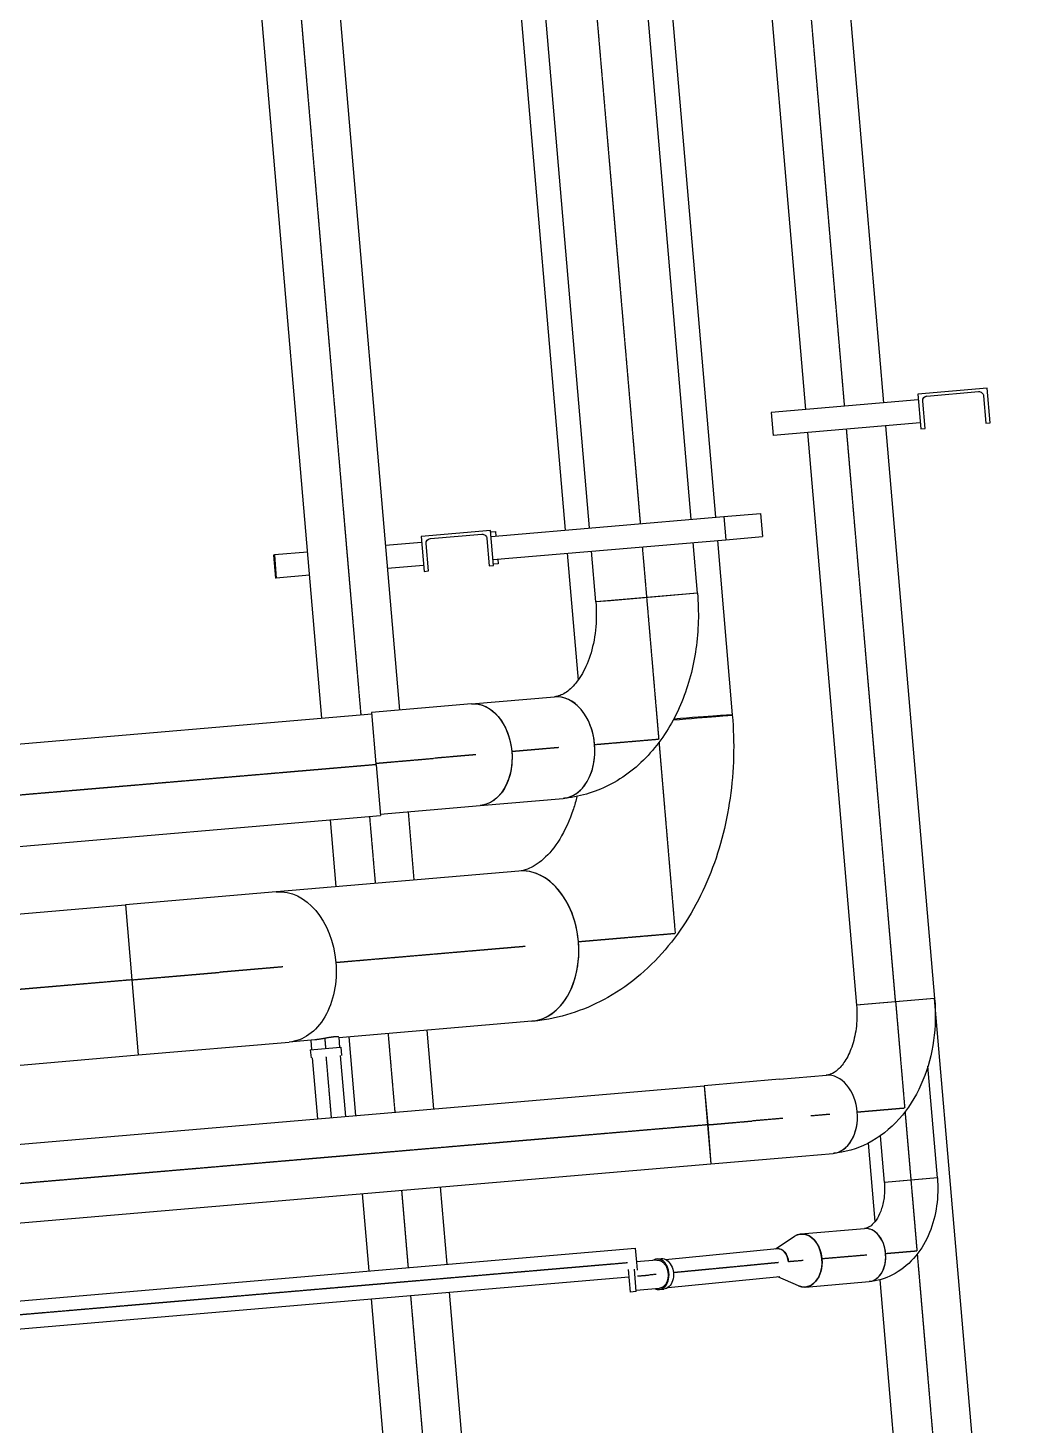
# Model space of a CAD drawing. Header units: millimetres. Extents: x 238021 to 250605, y -32596 to -9848.
# Drawn here: x 248455 to 250605, y -31022 to -28022 of the extents above; entities that cross this region are included whole.
import ezdxf

# ---------------------------------------------------------------- set-up
doc = ezdxf.new("R2010")
doc.units = ezdxf.units.MM
doc.header["$MEASUREMENT"] = 0
doc.linetypes.add('CENTER2', pattern=[1.125, 0.75, -0.125, 0.125, -0.125])
for name, color, linetype in [('Plan-150-DS-B4-404', 1, 'Continuous'), ('Plan-150-SL-B4-216', 85, 'Continuous'), ('Plan-150-SL-B4-221', 85, 'Continuous'), ('Plan-300-CEN-D3-224', 70, 'Continuous'), ('Plan-300-CEN-D3-258', 70, 'Continuous'), ('Plan-300-FA-D4-256', 50, 'Continuous'), ('Plan-CENTER', 1, 'CENTER2'), ('Plan-HATCH', 7, 'Continuous'), ('Plan-PROPOSED_PIPE_SUPPORT_2', 6, 'Continuous'), ('Plan-PROPOSED_PIPE_SUPPORT_3', 6, 'Continuous'), ('Plan-RE', 5, 'Continuous'), ('Plan-SLUDGE TO STRAIN PRESS INLET', 3, 'Continuous')]:
    doc.layers.add(name, color=color, linetype=linetype)

# ---------------------------------------------------------------- blocks, each defined once
blk = doc.blocks.new('*U470')
at = {"layer": 'Plan-300-CEN-D3-258', "color": 0, "linetype": 'ByBlock', "lineweight": -2}
for p, q in [((249508.8, -24140.2), (249931, -29072.2)), ((249186.1, -24167.8), (249608.4, -29099.8)), ((249935.3, -29122), (249967.4, -29496.8)), ((249612.6, -29149.6), (249636, -29422.4))]:
    blk.add_line(p, q, dxfattribs=at)
at = {"layer": 'Plan-300-CEN-D3-258', "color": 0, "linetype": 'ByBlock', "lineweight": -2, "extrusion": (0, 0, -1)}
blk.add_ellipse((249806.1, -29510.6), major_axis=(-161.3, -13.8), ratio=0.016364, start_param=1.79623, end_param=3.182991, dxfattribs=at)
blk = doc.blocks.new('*U505')
at = {"layer": 'Plan-150-SL-B4-221', "color": 0, "linetype": 'ByBlock', "lineweight": -2}
for p, q in [((249722.4, -24141.9), (250124.7, -28840.8)), ((249890.1, -24127.6), (250292.4, -28826.5)), ((250296.7, -28876.3), (250401.9, -30105.7)), ((250129, -28890.6), (250234.3, -30120)), ((250318.1, -30112.9), (250234.3, -30120)), ((250401.9, -30105.7), (250318.1, -30112.9))]:
    blk.add_line(p, q, dxfattribs=at)
at = {"layer": 'Plan-CENTER'}
for p, q in [((250208.6, -28833.6), (249806.3, -24134.7)), ((250318.1, -30112.9), (250212.8, -28883.5))]:
    blk.add_line(p, q, dxfattribs=at)
blk = doc.blocks.new('*U544')
at = {"layer": 'Plan-150-DS-B4-404', "color": 0, "linetype": 'ByBlock', "lineweight": -2}
for p, q in [((249085.7, -29503.6), (248796.1, -26120.9)), ((249253.1, -29486.2), (248963.7, -26106.6)), ((249116.7, -29865.5), (249104.4, -29721.9)), ((249284.3, -29851.2), (249271.8, -29704.5)), ((249326.4, -30342.8), (249312, -30173.8)), ((249158.8, -30357.1), (249144.3, -30188.2)), ((249187.3, -30690.5), (249173.1, -30524.8)), ((249355, -30676.2), (249340.8, -30510.4)), ((249475.6, -32084.7), (249360.1, -30736.3)), ((249307.9, -32099.1), (249192.5, -30750.6))]:
    blk.add_line(p, q, dxfattribs=at)
at = {"layer": 'Plan-CENTER'}
for p, q in [((248879.9, -26113.8), (249169.5, -29496.4)), ((249188.2, -29714.7), (249200.5, -29858.3)), ((249228.1, -30181), (249242.6, -30349.9)), ((249257, -30517.6), (249271.1, -30683.4)), ((249276.3, -30743.5), (249391.7, -32091.9))]:
    blk.add_line(p, q, dxfattribs=at)
blk = doc.blocks.new('*U566')
at = {"layer": 'Plan-300-FA-D4-256', "color": 0, "linetype": 'ByBlock', "lineweight": -2}
for p, q in [((249566, -27990.7), (249675.1, -27981.3)), ((249675.1, -27981.3), (249784.3, -27972)), ((249878.8, -29076.6), (249784.3, -27972)), ((249660.6, -29095.3), (249566, -27990.7)), ((249892.5, -29235.5), (249883.1, -29126.5)), ((249674.2, -29254.2), (249664.8, -29145.2)), ((249783.3, -29244.9), (249674.2, -29254.2)), ((249892.5, -29235.5), (249783.3, -29244.9))]:
    blk.add_line(p, q, dxfattribs=at)
at = {"layer": 'Plan-CENTER'}
for p, q in [((249675.1, -27981.3), (249769.7, -29086)), ((249774, -29135.8), (249783.3, -29244.9))]:
    blk.add_line(p, q, dxfattribs=at)
blk = doc.blocks.new('*U577')
at = {"layer": 'Plan-PROPOSED_PIPE_SUPPORT_3', "color": 0, "linetype": 'ByBlock', "lineweight": -2}
for p, q in [((250515, -28794.9), (250365.6, -28807.7)), ((250521.4, -28869.6), (250515, -28794.9)), ((250365.6, -28807.7), (250372, -28882.4)), ((250381.4, -28881.6), (250376.4, -28822.8)), ((250385.5, -28812), (250496.1, -28802.5)), ((250506.9, -28811.6), (250512, -28870.4)), ((250372, -28882.4), (250381.4, -28881.6)), ((250512, -28870.4), (250521.4, -28869.6))]:
    blk.add_line(p, q, dxfattribs=at)
at = {"layer": 'Plan-PROPOSED_PIPE_SUPPORT_3', "color": 0, "linetype": 'ByBlock', "lineweight": -2, "extrusion": (0, 0, -1)}
for centre, start, end in [((-250386.4, -28821.9), 355.1064, 85.1064), ((-250497, -28812.5), 85.1064, 175.1064)]:
    blk.add_arc(centre, 10, start, end, dxfattribs=at)
blk = doc.blocks.new('*U578')
at = {"layer": 'Plan-PROPOSED_PIPE_SUPPORT_3', "color": 0, "linetype": 'ByBlock', "lineweight": -2}
for p, q in [((250366.6, -28820.1), (250050.5, -28847.2)), ((250050.5, -28847.2), (250054.8, -28897)), ((250370.9, -28869.9), (250054.8, -28897))]:
    blk.add_line(p, q, dxfattribs=at)
blk = doc.blocks.new('*U580')
at = {"layer": 'Plan-PROPOSED_PIPE_SUPPORT_2', "color": 0, "linetype": 'ByBlock', "lineweight": -2}
for p, q in [((249448.4, -29101), (249298.9, -29113.8)), ((249298.9, -29113.8), (249305.3, -29188.5)), ((249314.8, -29187.7), (249309.8, -29128.9)), ((249318.9, -29118.1), (249429.5, -29108.6)), ((249440.3, -29117.7), (249445.3, -29176.5)), ((249454.8, -29175.7), (249448.4, -29101)), ((249305.3, -29188.5), (249314.8, -29187.7)), ((249445.3, -29176.5), (249454.8, -29175.7))]:
    blk.add_line(p, q, dxfattribs=at)
at = {"layer": 'Plan-PROPOSED_PIPE_SUPPORT_2', "color": 0, "linetype": 'ByBlock', "lineweight": -2, "extrusion": (0, 0, -1)}
for centre, start, end in [((-249319.7, -29128), 355.1064, 85.1064), ((-249430.3, -29118.6), 85.1064, 175.1064)]:
    blk.add_arc(centre, 10, start, end, dxfattribs=at)
blk = doc.blocks.new('*U581')
at = {"layer": 'Plan-PROPOSED_PIPE_SUPPORT_2', "color": 0, "linetype": 'ByBlock', "lineweight": -2}
for p, q in [((249448.6, -29103.4), (249458.6, -29102.6)), ((249458.6, -29102.6), (249459.4, -29112.6)), ((249464.5, -29172.3), (249454.6, -29173.2)), ((249463.7, -29162.4), (249464.5, -29172.3))]:
    blk.add_line(p, q, dxfattribs=at)
blk = doc.blocks.new('*U582')
at = {"layer": 'Plan-PROPOSED_PIPE_SUPPORT_2', "color": 0, "linetype": 'ByBlock', "lineweight": -2}
for p, q in [((248983.9, -29153.3), (248982.2, -29153.4)), ((248982.2, -29153.4), (248986.5, -29203.2)), ((248988.1, -29203.1), (248986.5, -29203.2))]:
    blk.add_line(p, q, dxfattribs=at)
blk = doc.blocks.new('*U583')
at = {"layer": 'Plan-PROPOSED_PIPE_SUPPORT_2', "color": 0, "linetype": 'ByBlock', "lineweight": -2}
for p, q in [((249300, -29126.2), (249222.8, -29132.8)), ((249055.2, -29147.2), (248983.9, -29153.3)), ((248983.9, -29153.3), (248988.1, -29203.1)), ((249304.3, -29176), (249227.1, -29182.6)), ((249059.4, -29197), (248988.1, -29203.1))]:
    blk.add_line(p, q, dxfattribs=at)
blk = doc.blocks.new('*U584')
at = {"layer": 'Plan-PROPOSED_PIPE_SUPPORT_2', "color": 0, "linetype": 'ByBlock', "lineweight": -2}
for p, q in [((248983.9, -29153.3), (248988.1, -29203.1)), ((248983.9, -29153.3), (248983.9, -29153.3)), ((248988.1, -29203.1), (248988.1, -29203.1))]:
    blk.add_line(p, q, dxfattribs=at)
blk = doc.blocks.new('*U585')
at = {"layer": 'Plan-PROPOSED_PIPE_SUPPORT_2', "color": 0, "linetype": 'ByBlock', "lineweight": -2}
for p, q in [((249449.5, -29113.4), (249949.1, -29070.6)), ((249949.1, -29070.6), (249953.4, -29120.5)), ((249453.7, -29163.2), (249953.4, -29120.5))]:
    blk.add_line(p, q, dxfattribs=at)
blk = doc.blocks.new('*U586')
at = {"layer": 'Plan-PROPOSED_PIPE_SUPPORT_2', "color": 0, "linetype": 'ByBlock', "lineweight": -2}
for p, q in [((249949.1, -29070.6), (250027.8, -29063.9)), ((250027.8, -29063.9), (250032.1, -29113.7)), ((249953.4, -29120.5), (250032.1, -29113.7))]:
    blk.add_line(p, q, dxfattribs=at)
blk = doc.blocks.new('*U588')
at = {"layer": 'Plan-300-FA-D4-256', "color": 0, "linetype": 'ByBlock', "lineweight": -2}
for p, q in [((249892.5, -29235.5), (249706.1, -29251.5)), ((249706.1, -29251.5), (249674.2, -29254.2))]:
    blk.add_line(p, q, dxfattribs=at)
blk.add_ellipse((249594.6, -29566.9), major_axis=(9.3, -109.1), ratio=0.707107, start_param=0, end_param=3.141593, dxfattribs=at)
for points, knots in [([(249892.5, -29235.5), (249895.9, -29275.4), (249894.9, -29315.7), (249883.7, -29394.2), (249873.7, -29432.5), (249844.2, -29504.4), (249824.8, -29538), (249776.3, -29597.1), (249747.1, -29622.7), (249683.7, -29658.7), (249650.2, -29670.3), (249611.7, -29675.3), (249607.8, -29675.8), (249603.9, -29676.1)], [3.141593, 3.141593, 3.141593, 3.141593, 3.455752, 3.455752, 3.769911, 3.769911, 4.08407, 4.08407, 4.39823, 4.39823, 4.680546, 4.680546, 4.712389, 4.712389, 4.712389, 4.712389]), ([(249674.2, -29254.2), (249675.9, -29274.6), (249675.7, -29295.2), (249671.4, -29334.4), (249667.4, -29352.9), (249656.7, -29385.9), (249650, -29400.4), (249635.4, -29424.2), (249627.5, -29433.6), (249611.8, -29448), (249604.2, -29452.4), (249593.3, -29456.6), (249589.3, -29457.5), (249585.2, -29457.8)], [3.141593, 3.141593, 3.141593, 3.141593, 3.412165, 3.412165, 3.680993, 3.680993, 3.946269, 3.946269, 4.213471, 4.213471, 4.512301, 4.512301, 4.712389, 4.712389, 4.712389, 4.712389])]:
    blk.add_open_spline(points, degree=3, knots=knots, dxfattribs=at)
at = {"layer": 'Plan-CENTER'}
for p in [(249783.3, -29244.9), (249671.7, -29560.3)]:
    blk.add_line(p, (249809.3, -29548.6), dxfattribs=at)
blk = doc.blocks.new('*U608')
at = {"layer": 'Plan-300-FA-D4-256', "color": 0, "linetype": 'ByBlock', "lineweight": -2}
for p, q in [((249407.3, -29473), (249192.6, -29491.4)), ((249192.6, -29491.4), (249202.1, -29602.1)), ((249211.3, -29709.7), (249426, -29691.3))]:
    blk.add_line(p, q, dxfattribs=at)
at = {"layer": 'Plan-300-FA-D4-256', "color": 0, "linetype": 'ByBlock', "lineweight": -2, "extrusion": (0, 0, -1)}
blk.add_ellipse((249416.7, -29582.2), major_axis=(-9.3, 109.1), ratio=0.707107, start_param=0, end_param=3.141593, dxfattribs=at)
at = {"layer": 'Plan-CENTER'}
for p in [(249202, -29600.6), (249416.7, -29582.2)]:
    blk.add_line(p, (249327.7, -29589.8), dxfattribs=at)
blk = doc.blocks.new('*U609')
at = {"layer": 'Plan-300-FA-D4-256', "color": 0, "linetype": 'ByBlock', "lineweight": -2}
for p, q in [((249407.3, -29473), (249585.2, -29457.8)), ((249426, -29691.3), (249603.9, -29676.1))]:
    blk.add_line(p, q, dxfattribs=at)
for start_param, end_param in [(1.570796, 3.141593), (0, 1.570796)]:
    blk.add_ellipse((249594.6, -29566.9), major_axis=(9.3, -109.1), ratio=0.707107, start_param=start_param, end_param=end_param, dxfattribs=at)
at = {"layer": 'Plan-300-FA-D4-256', "color": 0, "linetype": 'ByBlock', "lineweight": -2, "extrusion": (0, 0, -1)}
for start_param, end_param in [(0, 1.570796), (1.570796, 3.141593)]:
    blk.add_ellipse((249416.7, -29582.2), major_axis=(-9.3, 109.1), ratio=0.707107, start_param=start_param, end_param=end_param, dxfattribs=at)
at = {"layer": 'Plan-CENTER'}
blk.add_line((249594.6, -29566.9), (249493.9, -29575.6), dxfattribs=at)
blk = doc.blocks.new('*U619')
at = {"layer": 'Plan-300-FA-D4-256', "color": 0, "linetype": 'ByBlock', "lineweight": -2}
for p, q in [((248374.3, -29564.5), (249192.9, -29494.4)), ((249202.2, -29603.6), (249202.1, -29602.1)), ((249202.2, -29603.6), (249211.6, -29712.7)), ((248393, -29782.8), (249211.6, -29712.7))]:
    blk.add_line(p, q, dxfattribs=at)
at = {"layer": 'Plan-CENTER'}
blk.add_line((249202.2, -29603.6), (248383.6, -29673.6), dxfattribs=at)
blk = doc.blocks.new('*U621')
at = {"layer": 'Plan-300-CEN-D3-258', "color": 0, "linetype": 'ByBlock', "lineweight": -2, "extrusion": (0, 0, -1)}
blk.add_ellipse((249806.1, -29510.6), major_axis=(-161.3, -13.7), ratio=0.000707, start_param=1.786007, end_param=3.141593, dxfattribs=at)
at = {"layer": 'Plan-300-CEN-D3-258', "color": 0, "linetype": 'ByBlock', "lineweight": -2}
blk.add_ellipse((249522.9, -29993.2), major_axis=(13.8, -161.3), ratio=0.707107, start_param=6.283183, end_param=9.424777, dxfattribs=at)
for points, knots in [([(249967.4, -29496.9), (249972.5, -29556.5), (249970.9, -29616.7), (249954.2, -29734), (249939.2, -29791.2), (249895.1, -29898.6), (249866.1, -29948.7), (249793.7, -30036.9), (249750.2, -30075), (249655.5, -30128.7), (249605.5, -30146), (249548.2, -30153.5), (249542.5, -30154.1), (249536.7, -30154.6)], [3.141593, 3.141593, 3.141593, 3.141593, 3.455552, 3.455552, 3.769511, 3.769511, 4.08347, 4.08347, 4.39743, 4.39743, 4.680055, 4.680055, 4.711389, 4.711389, 4.711389, 4.711389]), ([(249633.8, -29671.8), (249631.5, -29681), (249628.9, -29690), (249618, -29723.4), (249607.8, -29745.2), (249585.5, -29781.3), (249573.6, -29795.5), (249549.5, -29817.2), (249537.9, -29823.9), (249521.1, -29830.1), (249515.1, -29831.4), (249509.1, -29831.9)], [3.590056, 3.590056, 3.590056, 3.590056, 3.682725, 3.682725, 3.948977, 3.948977, 4.217422, 4.217422, 4.518384, 4.518384, 4.711389, 4.711389, 4.711389, 4.711389])]:
    blk.add_open_spline(points, degree=3, knots=knots, dxfattribs=at)
at = {"layer": 'Plan-CENTER'}
for p in [(249809.9, -29555.7), (249637, -29983.5)]:
    blk.add_line(p, (249844.7, -29965.7), dxfattribs=at)
blk = doc.blocks.new('*U629')
at = {"layer": 'Plan-CENTER'}
blk.add_line((250364.5, -30654.4), (250520.9, -32481.3), dxfattribs=at)
at = {"layer": 'Plan-HATCH'}
for points in [[(250437, -32488.5), (250451.7, -32495.6), (250481.1, -32510), (250507.6, -32490.9), (250520.9, -32481.3)], [(250520.9, -32481.3), (250535.6, -32488.5), (250564.9, -32502.8), (250591.5, -32483.7), (250604.7, -32474.1)]]:
    blk.add_open_spline(points, degree=3, dxfattribs=at)
at = {"layer": 'Plan-SLUDGE TO STRAIN PRESS INLET', "color": 0, "linetype": 'ByBlock', "lineweight": -2}
for p, q in [((250604.7, -32474.1), (250401.9, -30105.7)), ((250274, -30584.5), (250259.6, -30416.1)), ((250437, -32488.5), (250284.7, -30709.4))]:
    blk.add_line(p, q, dxfattribs=at)
blk = doc.blocks.new('*U630')
at = {"layer": 'Plan-300-CEN-D3-224', "color": 0, "linetype": 'ByBlock', "lineweight": -2}
for p, q in [((247314.3, -30019.8), (248664.1, -29904.3)), ((248664.1, -29904.3), (248677.9, -30065.6)), ((246093.8, -30124.3), (247198.2, -30029.8)), ((248677.9, -30065.6), (248691.7, -30226.9)), ((245460.1, -30178.6), (245961.3, -30135.7)), ((245474, -30339.9), (245460.1, -30178.6)), ((247341.9, -30342.5), (248691.7, -30226.9)), ((245487.8, -30501.2), (245474, -30339.9)), ((246121.4, -30447), (247225.8, -30352.4)), ((245487.8, -30501.2), (245988.9, -30458.3))]:
    blk.add_line(p, q, dxfattribs=at)
at = {"layer": 'Plan-CENTER'}
for p, q in [((248677.9, -30065.6), (247328.1, -30181.2)), ((247212, -30191.1), (246107.6, -30285.7)), ((245975.1, -30297), (245474, -30339.9))]:
    blk.add_line(p, q, dxfattribs=at)
blk = doc.blocks.new('*U631')
at = {"layer": 'Plan-300-CEN-D3-224', "color": 0, "linetype": 'ByBlock', "lineweight": -2}
for p, q in [((248988.1, -29876.5), (248664.1, -29904.3)), ((248664.1, -29904.3), (248691.7, -30226.9)), ((248691.7, -30226.9), (249015.7, -30199.2))]:
    blk.add_line(p, q, dxfattribs=at)
at = {"layer": 'Plan-300-CEN-D3-224', "color": 0, "linetype": 'ByBlock', "lineweight": -2, "extrusion": (-1.23662e-16, -1.05877e-17, -1)}
blk.add_ellipse((249001.9, -30037.8), major_axis=(-13.8, 161.3), ratio=0.707107, start_param=0, end_param=1.570796, dxfattribs=at)
at = {"layer": 'Plan-CENTER'}
for p in [(248677.9, -30065.6), (249001.9, -30037.8)]:
    blk.add_line(p, (248867.7, -30049.3), dxfattribs=at)
blk = doc.blocks.new('*U632')
at = {"layer": 'Plan-300-CEN-D3-224', "color": 0, "linetype": 'ByBlock', "lineweight": -2}
for p, q in [((249509.1, -29831.9), (248988.3, -29876.5)), ((249536.7, -30154.6), (249122.2, -30190.1)), ((249070.9, -30194.5), (249015.7, -30199.2))]:
    blk.add_line(p, q, dxfattribs=at)
for start_param, end_param in [(1.570797, 3.141593), (0, 1.570796)]:
    blk.add_ellipse((249522.9, -29993.2), major_axis=(13.8, -161.3), ratio=0.707107, start_param=start_param, end_param=end_param, dxfattribs=at)
at = {"layer": 'Plan-300-CEN-D3-224', "color": 0, "linetype": 'ByBlock', "lineweight": -2, "extrusion": (-1.23662e-16, -1.05876e-17, -1)}
blk.add_ellipse((249001.9, -30037.8), major_axis=(-13.8, 161.3), ratio=0.707107, start_param=1.570796, end_param=3.143262, dxfattribs=at)
at = {"layer": 'Plan-CENTER'}
blk.add_line((249116, -30028.1), (249522.9, -29993.2), dxfattribs=at)
blk = doc.blocks.new('*U635')
at = {"layer": 'Plan-CENTER'}
blk.add_line((250338.3, -30348.9), (250350.9, -30495.5), dxfattribs=at)
at = {"layer": 'Plan-RE', "color": 0, "linetype": 'ByBlock', "lineweight": -2}
for p, q in [((250407.8, -30490.6), (250387.3, -30251.3)), ((250293.9, -30500.4), (250285.4, -30400.4)), ((250350.9, -30495.5), (250293.9, -30500.4)), ((250407.8, -30490.6), (250350.9, -30495.5))]:
    blk.add_line(p, q, dxfattribs=at)
blk = doc.blocks.new('*U641')
at = {"layer": 'Plan-150-SL-B4-216', "color": 0, "linetype": 'ByBlock', "lineweight": -2}
for p, q in [((249062.1, -30195.2), (249063.9, -30215.8)), ((249122.1, -30188.7), (249124, -30210.6)), ((249061.1, -30216), (249117.1, -30211.2)), ((249061.1, -30216), (249062.6, -30233.4)), ((249117.1, -30211.2), (249126.7, -30210.4)), ((249126.7, -30210.4), (249128.2, -30227.8)), ((249128.2, -30227.8), (249128.2, -30227.8))]:
    blk.add_line(p, q, dxfattribs=at)
for points, knots in [([(249113.2, -30188), (249112.5, -30188.1), (249111.8, -30188.1), (249110.3, -30188.3), (249109.5, -30188.4), (249107.9, -30188.6), (249107, -30188.7), (249105.3, -30189), (249104.4, -30189.1), (249102.5, -30189.4), (249101.6, -30189.5), (249099.7, -30189.9), (249098.7, -30190), (249096.8, -30190.4), (249095.8, -30190.5), (249093.9, -30190.9), (249093, -30191.1), (249091.1, -30191.4), (249090.2, -30191.6), (249088.2, -30191.9), (249087.3, -30192.1), (249085.4, -30192.4), (249084.4, -30192.6), (249082.5, -30192.9), (249081.6, -30193.1), (249079.7, -30193.4), (249078.8, -30193.5), (249077.1, -30193.7), (249076.2, -30193.9), (249074.6, -30194.1), (249073.8, -30194.2), (249072.3, -30194.3), (249071.6, -30194.4), (249070.9, -30194.5), (249070.9, -30194.5), (249070.9, -30194.5)], [0, 0, 0, 0, 2.847676, 2.847676, 5.695352, 5.695352, 8.543028, 8.543028, 11.390704, 11.390704, 14.23838, 14.23838, 17.086056, 17.086056, 19.933732, 19.933732, 22.781408, 22.781408, 25.628965, 25.628965, 28.476521, 28.476521, 31.324078, 31.324078, 34.171634, 34.171634, 37.019191, 37.019191, 39.866747, 39.866747, 42.714304, 42.714304, 45.56186, 45.56186, 45.562985, 45.562985, 45.562985, 45.562985]), ([(249122.1, -30188.7), (249122.1, -30188.6), (249122, -30188.5), (249121.8, -30188.3), (249121.7, -30188.2), (249121.3, -30188.1), (249121.1, -30188), (249120.5, -30187.9), (249120.1, -30187.9), (249119.3, -30187.8), (249118.9, -30187.8), (249118, -30187.8), (249117.4, -30187.8), (249116.3, -30187.8), (249115.7, -30187.8), (249114.5, -30187.9), (249113.8, -30187.9), (249113.2, -30188)], [159.466034, 159.466034, 159.466034, 159.466034, 162.31371, 162.31371, 165.161386, 165.161386, 168.009062, 168.009062, 170.856738, 170.856738, 173.704414, 173.704414, 176.55209, 176.55209, 179.399766, 179.399766, 182.247442, 182.247442, 182.247442, 182.247442])]:
    blk.add_open_spline(points, degree=3, knots=knots, dxfattribs=at)
at = {"layer": 'Plan-CENTER'}
blk.add_line((249092.2, -30192.6), (249093.9, -30213.2), dxfattribs=at)
blk = doc.blocks.new('*U643')
at = {"layer": 'Plan-150-SL-B4-221', "color": 0, "linetype": 'ByBlock', "lineweight": -2}
for p, q in [((250258.8, -30117.9), (250234.3, -30120)), ((250401.9, -30105.7), (250258.8, -30117.9))]:
    blk.add_line(p, q, dxfattribs=at)
blk.add_ellipse((250176.5, -30354.4), major_axis=(7.2, -83.8), ratio=0.707107, start_param=6.282913, end_param=7.854409, dxfattribs=at)
for points, knots in [([(250401.9, -30105.7), (250404.5, -30135.8), (250403.7, -30166.1), (250395.4, -30225.3), (250387.8, -30254.2), (250365.5, -30308.4), (250350.9, -30333.8), (250314.3, -30378.5), (250292.2, -30397.8), (250244.2, -30425.1), (250218.9, -30433.8), (250189.8, -30437.7), (250186.7, -30438), (250183.7, -30438.3)], [3.141593, 3.141593, 3.141593, 3.141593, 3.455752, 3.455752, 3.769911, 3.769911, 4.08407, 4.08407, 4.39823, 4.39823, 4.680002, 4.680002, 4.712389, 4.712389, 4.712389, 4.712389]), ([(250234.3, -30120), (250235.6, -30135.2), (250235.4, -30150.4), (250232.3, -30179.4), (250229.3, -30193.1), (250221.5, -30217.4), (250216.6, -30228.1), (250205.9, -30245.8), (250200.2, -30252.7), (250188.8, -30263.3), (250183.3, -30266.5), (250175.3, -30269.7), (250172.3, -30270.3), (250169.4, -30270.6)], [3.141593, 3.141593, 3.141593, 3.141593, 3.410728, 3.410728, 3.678068, 3.678068, 3.941692, 3.941692, 4.206875, 4.206875, 4.502542, 4.502542, 4.712144, 4.712144, 4.712144, 4.712144])]:
    blk.add_open_spline(points, degree=3, knots=knots, dxfattribs=at)
at = {"layer": 'Plan-CENTER'}
for p in [(250318.1, -30112.9), (250235.8, -30349.3)]:
    blk.add_line(p, (250337.6, -30340.6), dxfattribs=at)
blk = doc.blocks.new('*U644')
at = {"layer": 'Plan-150-SL-B4-216', "color": 0, "linetype": 'ByBlock', "lineweight": -2}
for p, q in [((249065.4, -30233.2), (249076.6, -30364.2)), ((249125.5, -30228), (249136.7, -30359))]:
    blk.add_line(p, q, dxfattribs=at)
at = {"layer": 'Plan-CENTER'}
blk.add_line((249106.6, -30361.6), (249095.4, -30230.6), dxfattribs=at)
blk = doc.blocks.new('*U664')
at = {"layer": 'Plan-150-SL-B4-221', "color": 0, "linetype": 'ByBlock', "lineweight": -2}
for p, q in [((247356.4, -30511.4), (249907.3, -30293)), ((249907.3, -30293), (249914.5, -30376.9)), ((249914.5, -30376.9), (249921.6, -30460.7)), ((247370.8, -30679.1), (249921.6, -30460.7)), ((247258.9, -30519.8), (247281.7, -30517.8)), ((247234.7, -30690.7), (247296, -30685.5)), ((247131.4, -30699.6), (247174.6, -30695.9))]:
    blk.add_line(p, q, dxfattribs=at)
at = {"layer": 'Plan-CENTER'}
for p, q in [((249914.5, -30376.9), (247363.6, -30595.3)), ((247164.7, -30612.3), (247124.2, -30615.8)), ((247288.8, -30601.7), (247230.3, -30606.7))]:
    blk.add_line(p, q, dxfattribs=at)
blk = doc.blocks.new('*U666')
at = {"layer": 'Plan-150-SL-B4-221', "color": 0, "linetype": 'ByBlock', "lineweight": -2}
for p, q in [((250069, -30279.2), (250169.4, -30270.6)), ((250083.4, -30446.8), (250183.7, -30438.3))]:
    blk.add_line(p, q, dxfattribs=at)
for start_param, end_param in [(1.570796, 3.141593), (0, 1.570796)]:
    blk.add_ellipse((250176.5, -30354.4), major_axis=(7.2, -83.8), ratio=0.707107, start_param=start_param, end_param=end_param, dxfattribs=at)
at = {"layer": 'Plan-CENTER'}
blk.add_line((250176.5, -30354.4), (250135.7, -30357.9), dxfattribs=at)
blk = doc.blocks.new('*U667')
at = {"layer": 'Plan-150-SL-B4-221', "color": 0, "linetype": 'ByBlock', "lineweight": -2}
for p, q in [((250069, -30279.2), (249907.3, -30293)), ((249907.3, -30293), (249921.6, -30460.7)), ((249921.6, -30460.7), (250083.4, -30446.8))]:
    blk.add_line(p, q, dxfattribs=at)
at = {"layer": 'Plan-CENTER'}
for p in [(249914.5, -30376.9), (250076.2, -30363)]:
    blk.add_line(p, (250009.4, -30368.7), dxfattribs=at)
blk = doc.blocks.new('*U675')
at = {"layer": 'Plan-CENTER'}
for p in [(250350.9, -30495.5), (250296.8, -30653.1)]:
    blk.add_line(p, (250363.9, -30647.4), dxfattribs=at)
at = {"layer": 'Plan-RE', "color": 0, "linetype": 'ByBlock', "lineweight": -2}
for p, q in [((250310.6, -30499), (250293.9, -30500.4)), ((250407.8, -30490.6), (250310.6, -30499))]:
    blk.add_line(p, q, dxfattribs=at)
blk.add_ellipse((250256.5, -30656.6), major_axis=(4.9, -56.9), ratio=0.707107, start_param=0, end_param=3.141593, dxfattribs=at)
for points, knots in [([(250293.9, -30500.4), (250294.8, -30510.4), (250294.7, -30520.4), (250292.6, -30539.5), (250290.7, -30548.5), (250285.6, -30564.6), (250282.3, -30571.6), (250275.4, -30583.2), (250271.6, -30587.8), (250264.2, -30594.7), (250260.7, -30596.9), (250255.5, -30599), (250253.6, -30599.4), (250251.6, -30599.6)], [3.141593, 3.141593, 3.141593, 3.141593, 3.409569, 3.409569, 3.67571, 3.67571, 3.938004, 3.938004, 4.201565, 4.201565, 4.494679, 4.494679, 4.712389, 4.712389, 4.712389, 4.712389]), ([(250407.8, -30490.6), (250409.5, -30510.8), (250409, -30531.1), (250403.4, -30570.7), (250398.3, -30590), (250383.4, -30626.4), (250373.6, -30643.4), (250349, -30673.4), (250334.2, -30686.3), (250302, -30704.6), (250285, -30710.5), (250265.5, -30713.1), (250263.4, -30713.3), (250261.4, -30713.5)], [3.141593, 3.141593, 3.141593, 3.141593, 3.455752, 3.455752, 3.769911, 3.769911, 4.08407, 4.08407, 4.39823, 4.39823, 4.679575, 4.679575, 4.712389, 4.712389, 4.712389, 4.712389])]:
    blk.add_open_spline(points, degree=3, knots=knots, dxfattribs=at)
blk = doc.blocks.new('*U685')
at = {"layer": 'Plan-CENTER'}
blk.add_line((249742.5, -30673.3), (247414.4, -30872.6), dxfattribs=at)
at = {"layer": 'Plan-RE', "color": 0, "linetype": 'ByBlock', "lineweight": -2}
for p, q in [((247411.9, -30842.5), (249758.9, -30641.6)), ((249758.9, -30641.6), (249761.4, -30671.7)), ((249761.4, -30671.7), (249762.9, -30689.1)), ((247417, -30902.7), (249745, -30703.3)), ((247414.4, -30872.6), (247411.9, -30842.5)), ((247417, -30902.7), (247414.4, -30872.6))]:
    blk.add_line(p, q, dxfattribs=at)
blk = doc.blocks.new('*U688')
at = {"layer": 'Plan-CENTER'}
blk.add_line((250256.5, -30656.6), (250159.8, -30664.8), dxfattribs=at)
at = {"layer": 'Plan-RE', "color": 0, "linetype": 'ByBlock', "lineweight": -2}
for p, q in [((250114.7, -30611.3), (250251.6, -30599.6)), ((250124.4, -30725.2), (250261.4, -30713.5))]:
    blk.add_line(p, q, dxfattribs=at)
for start_param, end_param in [(1.570796, 3.141593), (0, 1.570796)]:
    blk.add_ellipse((250256.5, -30656.6), major_axis=(4.9, -56.9), ratio=0.707107, start_param=start_param, end_param=end_param, dxfattribs=at)
at = {"layer": 'Plan-RE', "color": 0, "linetype": 'ByBlock', "lineweight": -2, "extrusion": (0, 0, -1)}
for start_param, end_param in [(5.915154, 7.853982), (1.570796, 3.509624)]:
    blk.add_ellipse((250119.6, -30668.3), major_axis=(-4.9, 56.9), ratio=0.707107, start_param=start_param, end_param=end_param, dxfattribs=at)
blk = doc.blocks.new('*U689')
at = {"layer": 'Plan-CENTER'}
blk.add_line((250119.6, -30668.3), (250088, -30671), dxfattribs=at)
at = {"layer": 'Plan-RE', "color": 0, "linetype": 'ByBlock', "lineweight": -2}
for p, q in [((250060.1, -30643.1), (250100.5, -30616.4)), ((250109.6, -30722.6), (250065.4, -30703.2))]:
    blk.add_line(p, q, dxfattribs=at)
blk.add_ellipse((250119.6, -30668.3), major_axis=(4.9, -56.9), ratio=0.707107, start_param=5.915154, end_param=9.792809, dxfattribs=at)
at = {"layer": 'Plan-RE', "color": 0, "linetype": 'ByBlock', "lineweight": -2, "extrusion": (0, 0, -1)}
blk.add_ellipse((250066.7, -30672.8), major_axis=(-2.6, 30.1), ratio=0.707107, start_param=6.275795, end_param=7.853982, dxfattribs=at)
blk = doc.blocks.new('*U690')
at = {"layer": 'Plan-CENTER'}
blk.add_line((250066.7, -30672.8), (249840.7, -30694.5), dxfattribs=at)
at = {"layer": 'Plan-RE', "color": 0, "linetype": 'ByBlock', "lineweight": -2}
for p, q in [((249823.9, -30665.9), (250063.8, -30642.8)), ((249829.8, -30725.9), (250069.4, -30702.8))]:
    blk.add_line(p, q, dxfattribs=at)
for start_param, end_param in [(1.570796, 3.141593), (1.563406, 1.570796)]:
    blk.add_ellipse((250066.7, -30672.8), major_axis=(2.9, -30), ratio=0.707087, start_param=start_param, end_param=end_param, dxfattribs=at)
blk = doc.blocks.new('*U691')
at = {"layer": 'Plan-CENTER'}
for p in [(249764, -30701.5), (249804.2, -30698)]:
    blk.add_line(p, (249787.5, -30699.5), dxfattribs=at)
at = {"layer": 'Plan-RE', "color": 0, "linetype": 'ByBlock', "lineweight": -2}
for p, q in [((249743.7, -30687.7), (249747.8, -30735.9)), ((249761.2, -30734.8), (249757, -30686.5)), ((249805.5, -30667.7), (249761.4, -30671.4)), ((249805.3, -30664.9), (249814.8, -30664.1)), ((249761.2, -30734.8), (249747.8, -30735.9)), ((249760.9, -30732), (249810.7, -30727.8)), ((249810.9, -30730.5), (249820.4, -30729.7))]:
    blk.add_line(p, q, dxfattribs=at)
for start_param, end_param in [(0, 3.552731), (5.872047, 6.283185)]:
    blk.add_ellipse((249808.1, -30697.7), major_axis=(2.8, -32.8), ratio=0.707107, start_param=start_param, end_param=end_param, dxfattribs=at)
at = {"layer": 'Plan-RE', "color": 0, "linetype": 'ByBlock', "lineweight": -2, "extrusion": (0, 0, -1)}
blk.add_ellipse((249817.6, -30696.9), major_axis=(-2.8, 32.8), ratio=0.707107, start_param=0, end_param=3.141593, dxfattribs=at)
at = {"layer": 'Plan-RE', "color": 0, "linetype": 'ByBlock', "lineweight": -2}
blk.add_open_spline([(249805.5, -30667.7), (249806.2, -30667.6), (249806.9, -30667.6), (249808.3, -30667.7), (249809, -30667.7), (249810.5, -30668), (249811.2, -30668.2), (249812.6, -30668.7), (249813.2, -30668.9), (249814.5, -30669.6), (249815.2, -30669.9), (249816.5, -30670.7), (249817.1, -30671.2), (249818.4, -30672.2), (249819, -30672.8), (249820.2, -30673.9), (249820.8, -30674.6), (249821.8, -30675.8), (249822.4, -30676.5), (249823.4, -30677.9), (249823.9, -30678.7), (249824.8, -30680.3), (249825.3, -30681.1), (249826.1, -30682.8), (249826.4, -30683.7), (249827.1, -30685.4), (249827.4, -30686.3), (249828, -30688.1), (249828.2, -30689.1), (249828.7, -30691), (249828.9, -30692), (249829.2, -30694), (249829.3, -30695), (249829.4, -30695.9), (249829.4, -30696.8), (249829.5, -30697.8), (249829.5, -30699.8), (249829.5, -30700.8), (249829.4, -30702.8), (249829.3, -30703.8), (249829.1, -30705.7), (249828.9, -30706.6), (249828.6, -30708.4), (249828.3, -30709.3), (249827.8, -30711.1), (249827.5, -30712), (249826.9, -30713.8), (249826.5, -30714.6), (249825.8, -30716.2), (249825.4, -30717), (249824.6, -30718.4), (249824.1, -30719.1), (249823.1, -30720.4), (249822.6, -30721.1), (249821.5, -30722.3), (249820.9, -30722.9), (249819.8, -30723.9), (249819.2, -30724.4), (249818, -30725.2), (249817.4, -30725.6), (249816.1, -30726.3), (249815.5, -30726.6), (249814.1, -30727.1), (249813.4, -30727.3), (249812, -30727.6), (249811.3, -30727.7), (249810.7, -30727.8)], degree=3, knots=[134.061726, 134.061726, 134.061726, 134.061726, 136.855601, 136.855601, 139.649475, 139.649475, 142.44335, 142.44335, 145.237225, 145.237225, 148.029951, 148.029951, 150.822676, 150.822676, 153.615401, 153.615401, 156.408127, 156.408127, 159.200076, 159.200076, 161.992026, 161.992026, 164.783975, 164.783975, 167.575924, 167.575924, 170.367408, 170.367408, 173.158892, 173.158892, 175.950376, 175.950376, 178.74186, 178.74186, 178.74186, 181.533344, 181.533344, 184.324828, 184.324828, 187.116312, 187.116312, 189.907796, 189.907796, 192.699745, 192.699745, 195.491695, 195.491695, 198.283644, 198.283644, 201.075594, 201.075594, 203.868319, 203.868319, 206.661044, 206.661044, 209.45377, 209.45377, 212.246495, 212.246495, 215.04037, 215.04037, 217.834245, 217.834245, 220.62812, 220.62812, 223.421995, 223.421995, 223.421995, 223.421995], dxfattribs=at)

msp = doc.modelspace()

# ---------------------------------------------------------------- block references
at = {"layer": 'Plan-150-DS-B4-404'}
msp.add_blockref('*U544', (0, 0), dxfattribs=at)
at = {"layer": 'Plan-150-SL-B4-216'}
for name in ['*U641', '*U644']:
    msp.add_blockref(name, (0, 0), dxfattribs=at)
at = {"layer": 'Plan-150-SL-B4-221'}
for name in ['*U505', '*U643', '*U666', '*U664', '*U667']:
    msp.add_blockref(name, (0, 0), dxfattribs=at)
at = {"layer": 'Plan-300-CEN-D3-224'}
for name in ['*U632', '*U631', '*U630']:
    msp.add_blockref(name, (0, 0), dxfattribs=at)
at = {"layer": 'Plan-300-CEN-D3-258'}
for name in ['*U470', '*U621']:
    msp.add_blockref(name, (0, 0), dxfattribs=at)
at = {"layer": 'Plan-300-FA-D4-256'}
for name in ['*U566', '*U588', '*U609', '*U608', '*U619']:
    msp.add_blockref(name, (0, 0), dxfattribs=at)
at = {"layer": 'Plan-PROPOSED_PIPE_SUPPORT_2'}
for name in ['*U586', '*U585', '*U583', '*U580', '*U581', '*U582', '*U584']:
    msp.add_blockref(name, (0, 0), dxfattribs=at)
at = {"layer": 'Plan-PROPOSED_PIPE_SUPPORT_3'}
for name in ['*U577', '*U578']:
    msp.add_blockref(name, (0, 0), dxfattribs=at)
at = {"layer": 'Plan-RE'}
for name in ['*U635', '*U675', '*U688', '*U689', '*U685', '*U690', '*U691']:
    msp.add_blockref(name, (0, 0), dxfattribs=at)
at = {"layer": 'Plan-SLUDGE TO STRAIN PRESS INLET'}
msp.add_blockref('*U629', (0, 0), dxfattribs=at)

doc.saveas('drawing.dxf')
